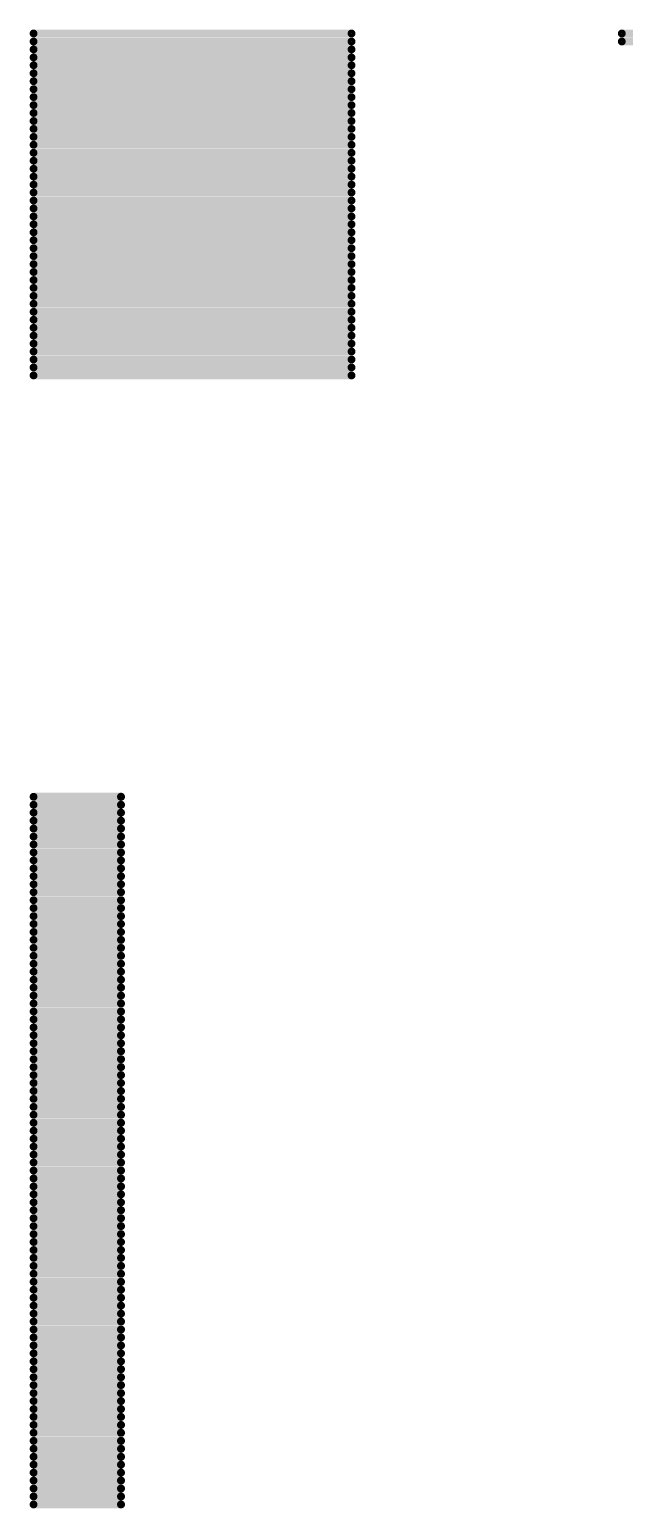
# Model space of a CAD drawing. Header units: millimetres. Extents: x 45 to 209, y 90 to 189.
# Drawn here: x 80.226 to 80.701, y 94.575 to 95.756 of the extents above; entities that cross this region are included whole.
import ezdxf

# ---------------------------------------------------------------- set-up
doc = ezdxf.new("R2010")
doc.units = ezdxf.units.MM
doc.layers.add('TopOverlay', color=2, linetype='Continuous')

# ---------------------------------------------------------------- blocks, each defined once
blk = doc.blocks.new('5394DE47_A0E8_4329_8464_7791B7C19310_62')
at = {"layer": 'TopOverlay', "const_width": 0.00635}
for points in [[(12.5491, 1.5973), (12.8031, 1.5973)], [(13.019, 1.5973), (13.3937, 1.5973)], [(12.5491, 1.5909), (12.8031, 1.5909)], [(12.5491, 1.5846), (12.8031, 1.5846)], [(13.019, 1.5909), (13.4127, 1.5909)], [(12.5491, 1.5782), (12.8031, 1.5782)], [(12.5491, 1.5719), (12.8031, 1.5719)], [(12.5491, 1.5655), (12.8031, 1.5655)], [(12.5491, 1.5592), (12.8031, 1.5592)], [(12.5491, 1.5528), (12.8031, 1.5528)], [(12.5491, 1.5465), (12.8031, 1.5465)], [(12.5491, 1.5401), (12.8031, 1.5401)], [(12.5491, 1.5338), (12.8031, 1.5338)], [(12.5491, 1.5274), (12.8031, 1.5274)], [(12.5491, 1.5211), (12.8031, 1.5211)], [(12.5491, 1.5147), (12.8031, 1.5147)], [(12.5491, 1.5084), (12.8031, 1.5084)], [(12.5491, 1.502), (12.8031, 1.502)], [(12.5491, 1.4957), (12.8031, 1.4957)], [(12.5491, 1.4893), (12.8031, 1.4893)], [(12.5491, 1.483), (12.8031, 1.483)], [(12.5491, 1.4766), (12.8031, 1.4766)], [(12.5491, 1.4703), (12.8031, 1.4703)], [(12.5491, 1.4639), (12.8031, 1.4639)], [(12.5491, 1.4576), (12.8031, 1.4576)], [(12.5491, 1.4512), (12.8031, 1.4512)], [(12.5491, 1.4449), (12.8031, 1.4449)], [(12.5491, 1.4385), (12.8031, 1.4385)], [(12.5491, 1.4322), (12.8031, 1.4322)], [(12.5491, 1.4258), (12.8031, 1.4258)], [(12.5491, 1.4195), (12.8031, 1.4195)], [(12.5491, 1.4131), (12.8031, 1.4131)], [(12.5491, 1.4068), (12.8031, 1.4068)], [(12.5491, 1.4004), (12.8031, 1.4004)], [(12.5491, 1.3941), (12.8031, 1.3941)], [(12.5491, 1.3877), (12.8031, 1.3877)], [(12.5491, 1.3814), (12.8031, 1.3814)], [(12.5491, 1.375), (12.8031, 1.375)], [(12.5491, 1.3687), (12.8031, 1.3687)], [(12.5491, 1.3623), (12.8031, 1.3623)], [(12.5491, 1.356), (12.8031, 1.356)], [(12.5491, 1.3496), (12.8031, 1.3496)], [(12.5491, 1.3433), (12.8031, 1.3433)], [(12.5491, 1.3369), (12.8031, 1.3369)], [(12.5491, 1.3306), (12.8031, 1.3306)], [(12.5491, 1.3242), (12.8031, 1.3242)], [(12.5491, 0.9877), (12.619, 0.9877)], [(12.5491, 0.9813), (12.619, 0.9813)], [(12.5491, 0.975), (12.619, 0.975)], [(12.5491, 0.9686), (12.619, 0.9686)], [(12.5491, 0.9623), (12.619, 0.9623)], [(12.5491, 0.9559), (12.619, 0.9559)], [(12.5491, 0.9496), (12.619, 0.9496)], [(12.5491, 0.9432), (12.619, 0.9432)], [(12.5491, 0.9369), (12.619, 0.9369)], [(12.5491, 0.9305), (12.619, 0.9305)], [(12.5491, 0.9242), (12.619, 0.9242)], [(12.5491, 0.9178), (12.619, 0.9178)], [(12.5491, 0.9115), (12.619, 0.9115)], [(12.5491, 0.9051), (12.619, 0.9051)], [(12.5491, 0.8988), (12.619, 0.8988)], [(12.5491, 0.8924), (12.619, 0.8924)], [(12.5491, 0.8861), (12.619, 0.8861)], [(12.5491, 0.8797), (12.619, 0.8797)], [(12.5491, 0.8734), (12.619, 0.8734)], [(12.5491, 0.867), (12.619, 0.867)], [(12.5491, 0.8607), (12.619, 0.8607)], [(12.5491, 0.8543), (12.619, 0.8543)], [(12.5491, 0.848), (12.619, 0.848)], [(12.5491, 0.8416), (12.619, 0.8416)], [(12.5491, 0.8353), (12.619, 0.8353)], [(12.5491, 0.8289), (12.619, 0.8289)], [(12.5491, 0.8226), (12.619, 0.8226)], [(12.5491, 0.8162), (12.619, 0.8162)], [(12.5491, 0.8099), (12.619, 0.8099)], [(12.5491, 0.8035), (12.619, 0.8035)], [(12.5491, 0.7972), (12.619, 0.7972)], [(12.5491, 0.7908), (12.619, 0.7908)], [(12.5491, 0.7845), (12.619, 0.7845)], [(12.5491, 0.7781), (12.619, 0.7781)], [(12.5491, 0.7718), (12.619, 0.7718)], [(12.5491, 0.7654), (12.619, 0.7654)], [(12.5491, 0.7591), (12.619, 0.7591)], [(12.5491, 0.7527), (12.619, 0.7527)], [(12.5491, 0.7464), (12.619, 0.7464)], [(12.5491, 0.74), (12.619, 0.74)], [(12.5491, 0.7337), (12.619, 0.7337)], [(12.5491, 0.7273), (12.619, 0.7273)], [(12.5491, 0.721), (12.619, 0.721)], [(12.5491, 0.7146), (12.619, 0.7146)], [(12.5491, 0.7083), (12.619, 0.7083)], [(12.5491, 0.7019), (12.619, 0.7019)], [(12.5491, 0.6956), (12.619, 0.6956)], [(12.5491, 0.6892), (12.619, 0.6892)], [(12.5491, 0.6829), (12.619, 0.6829)], [(12.5491, 0.6765), (12.619, 0.6765)], [(12.5491, 0.6702), (12.619, 0.6702)], [(12.5491, 0.6638), (12.619, 0.6638)], [(12.5491, 0.6575), (12.619, 0.6575)], [(12.5491, 0.6511), (12.619, 0.6511)], [(12.5491, 0.6448), (12.619, 0.6448)], [(12.5491, 0.6384), (12.619, 0.6384)], [(12.5491, 0.6321), (12.619, 0.6321)], [(12.5491, 0.6257), (12.619, 0.6257)], [(12.5491, 0.6194), (12.619, 0.6194)], [(12.5491, 0.613), (12.619, 0.613)], [(12.5491, 0.6067), (12.619, 0.6067)], [(12.5491, 0.6003), (12.619, 0.6003)], [(12.5491, 0.594), (12.619, 0.594)], [(12.5491, 0.5876), (12.619, 0.5876)], [(12.5491, 0.5813), (12.619, 0.5813)], [(12.5491, 0.5749), (12.619, 0.5749)], [(12.5491, 0.5686), (12.619, 0.5686)], [(12.5491, 0.5622), (12.619, 0.5622)], [(12.5491, 0.5559), (12.619, 0.5559)], [(12.5491, 0.5495), (12.619, 0.5495)], [(12.5491, 0.5432), (12.619, 0.5432)], [(12.5491, 0.5368), (12.619, 0.5368)], [(12.5491, 0.5305), (12.619, 0.5305)], [(12.5491, 0.5241), (12.619, 0.5241)], [(12.5491, 0.5178), (12.619, 0.5178)], [(12.5491, 0.5114), (12.619, 0.5114)], [(12.5491, 0.5051), (12.619, 0.5051)], [(12.5491, 0.4987), (12.619, 0.4987)], [(12.5491, 0.4924), (12.619, 0.4924)], [(12.5491, 0.486), (12.619, 0.486)], [(12.5491, 0.4797), (12.619, 0.4797)], [(12.5491, 0.4733), (12.619, 0.4733)], [(12.5491, 0.467), (12.619, 0.467)], [(12.5491, 0.4606), (12.619, 0.4606)], [(12.5491, 0.4543), (12.619, 0.4543)], [(12.5491, 0.4479), (12.619, 0.4479)], [(12.5491, 0.4416), (12.619, 0.4416)], [(12.5491, 0.4352), (12.619, 0.4352)], [(12.5491, 0.4289), (12.619, 0.4289)], [(12.5491, 0.4225), (12.619, 0.4225)]]:
    blk.add_lwpolyline(points, dxfattribs=at)
at = {"layer": 'TopOverlay', "const_width": 0.00317}
for points in [[(12.5476, 1.5973, 1), (12.5507, 1.5973, 1)], [(12.8016, 1.5973, 1), (12.8047, 1.5973, 1)], [(13.0175, 1.5973, 1), (13.0206, 1.5973, 1)], [(12.5476, 1.5909, 1), (12.5507, 1.5909, 1)], [(12.5476, 1.5846, 1), (12.5507, 1.5846, 1)], [(12.8016, 1.5909, 1), (12.8047, 1.5909, 1)], [(12.8016, 1.5846, 1), (12.8047, 1.5846, 1)], [(13.0175, 1.5909, 1), (13.0206, 1.5909, 1)], [(12.5476, 1.5782, 1), (12.5507, 1.5782, 1)], [(12.5476, 1.5719, 1), (12.5507, 1.5719, 1)], [(12.8016, 1.5782, 1), (12.8047, 1.5782, 1)], [(12.8016, 1.5719, 1), (12.8047, 1.5719, 1)], [(12.5476, 1.5655, 1), (12.5507, 1.5655, 1)], [(12.5476, 1.5592, 1), (12.5507, 1.5592, 1)], [(12.8016, 1.5655, 1), (12.8047, 1.5655, 1)], [(12.8016, 1.5592, 1), (12.8047, 1.5592, 1)], [(12.5476, 1.5528, 1), (12.5507, 1.5528, 1)], [(12.5476, 1.5465, 1), (12.5507, 1.5465, 1)], [(12.8016, 1.5528, 1), (12.8047, 1.5528, 1)], [(12.8016, 1.5465, 1), (12.8047, 1.5465, 1)], [(12.5476, 1.5401, 1), (12.5507, 1.5401, 1)], [(12.5476, 1.5338, 1), (12.5507, 1.5338, 1)], [(12.8016, 1.5401, 1), (12.8047, 1.5401, 1)], [(12.8016, 1.5338, 1), (12.8047, 1.5338, 1)], [(12.5476, 1.5274, 1), (12.5507, 1.5274, 1)], [(12.5476, 1.5211, 1), (12.5507, 1.5211, 1)], [(12.8016, 1.5274, 1), (12.8047, 1.5274, 1)], [(12.8016, 1.5211, 1), (12.8047, 1.5211, 1)], [(12.5476, 1.5147, 1), (12.5507, 1.5147, 1)], [(12.8016, 1.5147, 1), (12.8047, 1.5147, 1)], [(12.5476, 1.5084, 1), (12.5507, 1.5084, 1)], [(12.5476, 1.502, 1), (12.5507, 1.502, 1)], [(12.8016, 1.5084, 1), (12.8047, 1.5084, 1)], [(12.8016, 1.502, 1), (12.8047, 1.502, 1)], [(12.5476, 1.4957, 1), (12.5507, 1.4957, 1)], [(12.5476, 1.4893, 1), (12.5507, 1.4893, 1)], [(12.8016, 1.4957, 1), (12.8047, 1.4957, 1)], [(12.8016, 1.4893, 1), (12.8047, 1.4893, 1)], [(12.5476, 1.483, 1), (12.5507, 1.483, 1)], [(12.5476, 1.4766, 1), (12.5507, 1.4766, 1)], [(12.8016, 1.483, 1), (12.8047, 1.483, 1)], [(12.8016, 1.4766, 1), (12.8047, 1.4766, 1)], [(12.5476, 1.4703, 1), (12.5507, 1.4703, 1)], [(12.5476, 1.4639, 1), (12.5507, 1.4639, 1)], [(12.8016, 1.4703, 1), (12.8047, 1.4703, 1)], [(12.8016, 1.4639, 1), (12.8047, 1.4639, 1)], [(12.5476, 1.4576, 1), (12.5507, 1.4576, 1)], [(12.5476, 1.4512, 1), (12.5507, 1.4512, 1)], [(12.8016, 1.4576, 1), (12.8047, 1.4576, 1)], [(12.8016, 1.4512, 1), (12.8047, 1.4512, 1)], [(12.5476, 1.4449, 1), (12.5507, 1.4449, 1)], [(12.5476, 1.4385, 1), (12.5507, 1.4385, 1)], [(12.8016, 1.4449, 1), (12.8047, 1.4449, 1)], [(12.8016, 1.4385, 1), (12.8047, 1.4385, 1)], [(12.5476, 1.4322, 1), (12.5507, 1.4322, 1)], [(12.8016, 1.4322, 1), (12.8047, 1.4322, 1)], [(12.5476, 1.4258, 1), (12.5507, 1.4258, 1)], [(12.5476, 1.4195, 1), (12.5507, 1.4195, 1)], [(12.8016, 1.4258, 1), (12.8047, 1.4258, 1)], [(12.8016, 1.4195, 1), (12.8047, 1.4195, 1)], [(12.5476, 1.4131, 1), (12.5507, 1.4131, 1)], [(12.5476, 1.4068, 1), (12.5507, 1.4068, 1)], [(12.8016, 1.4131, 1), (12.8047, 1.4131, 1)], [(12.8016, 1.4068, 1), (12.8047, 1.4068, 1)], [(12.5476, 1.4004, 1), (12.5507, 1.4004, 1)], [(12.5476, 1.3941, 1), (12.5507, 1.3941, 1)], [(12.8016, 1.4004, 1), (12.8047, 1.4004, 1)], [(12.8016, 1.3941, 1), (12.8047, 1.3941, 1)], [(12.5476, 1.3877, 1), (12.5507, 1.3877, 1)], [(12.5476, 1.3814, 1), (12.5507, 1.3814, 1)], [(12.8016, 1.3877, 1), (12.8047, 1.3877, 1)], [(12.8016, 1.3814, 1), (12.8047, 1.3814, 1)], [(12.5476, 1.375, 1), (12.5507, 1.375, 1)], [(12.5476, 1.3687, 1), (12.5507, 1.3687, 1)], [(12.8016, 1.375, 1), (12.8047, 1.375, 1)], [(12.8016, 1.3687, 1), (12.8047, 1.3687, 1)], [(12.5476, 1.3623, 1), (12.5507, 1.3623, 1)], [(12.5476, 1.356, 1), (12.5507, 1.356, 1)], [(12.8016, 1.3623, 1), (12.8047, 1.3623, 1)], [(12.8016, 1.356, 1), (12.8047, 1.356, 1)], [(12.5476, 1.3496, 1), (12.5507, 1.3496, 1)], [(12.8016, 1.3496, 1), (12.8047, 1.3496, 1)], [(12.5476, 1.3433, 1), (12.5507, 1.3433, 1)], [(12.5476, 1.3369, 1), (12.5507, 1.3369, 1)], [(12.8016, 1.3433, 1), (12.8047, 1.3433, 1)], [(12.8016, 1.3369, 1), (12.8047, 1.3369, 1)], [(12.5476, 1.3306, 1), (12.5507, 1.3306, 1)], [(12.5476, 1.3242, 1), (12.5507, 1.3242, 1)], [(12.8016, 1.3306, 1), (12.8047, 1.3306, 1)], [(12.8016, 1.3242, 1), (12.8047, 1.3242, 1)], [(12.5476, 0.9877, 1), (12.5507, 0.9877, 1)], [(12.5476, 0.9813, 1), (12.5507, 0.9813, 1)], [(12.6174, 0.9877, 1), (12.6206, 0.9877, 1)], [(12.6174, 0.9813, 1), (12.6206, 0.9813, 1)], [(12.5476, 0.975, 1), (12.5507, 0.975, 1)], [(12.5476, 0.9686, 1), (12.5507, 0.9686, 1)], [(12.6174, 0.975, 1), (12.6206, 0.975, 1)], [(12.6174, 0.9686, 1), (12.6206, 0.9686, 1)], [(12.5476, 0.9623, 1), (12.5507, 0.9623, 1)], [(12.5476, 0.9559, 1), (12.5507, 0.9559, 1)], [(12.6174, 0.9623, 1), (12.6206, 0.9623, 1)], [(12.6174, 0.9559, 1), (12.6206, 0.9559, 1)], [(12.5476, 0.9496, 1), (12.5507, 0.9496, 1)], [(12.5476, 0.9432, 1), (12.5507, 0.9432, 1)], [(12.6174, 0.9496, 1), (12.6206, 0.9496, 1)], [(12.6174, 0.9432, 1), (12.6206, 0.9432, 1)], [(12.5476, 0.9369, 1), (12.5507, 0.9369, 1)], [(12.5476, 0.9305, 1), (12.5507, 0.9305, 1)], [(12.6174, 0.9369, 1), (12.6206, 0.9369, 1)], [(12.6174, 0.9305, 1), (12.6206, 0.9305, 1)], [(12.5476, 0.9242, 1), (12.5507, 0.9242, 1)], [(12.6174, 0.9242, 1), (12.6206, 0.9242, 1)], [(12.5476, 0.9178, 1), (12.5507, 0.9178, 1)], [(12.5476, 0.9115, 1), (12.5507, 0.9115, 1)], [(12.6174, 0.9178, 1), (12.6206, 0.9178, 1)], [(12.6174, 0.9115, 1), (12.6206, 0.9115, 1)], [(12.5476, 0.9051, 1), (12.5507, 0.9051, 1)], [(12.5476, 0.8988, 1), (12.5507, 0.8988, 1)], [(12.6174, 0.9051, 1), (12.6206, 0.9051, 1)], [(12.6174, 0.8988, 1), (12.6206, 0.8988, 1)], [(12.5476, 0.8924, 1), (12.5507, 0.8924, 1)], [(12.5476, 0.8861, 1), (12.5507, 0.8861, 1)], [(12.6174, 0.8924, 1), (12.6206, 0.8924, 1)], [(12.6174, 0.8861, 1), (12.6206, 0.8861, 1)], [(12.5476, 0.8797, 1), (12.5507, 0.8797, 1)], [(12.5476, 0.8734, 1), (12.5507, 0.8734, 1)], [(12.6174, 0.8797, 1), (12.6206, 0.8797, 1)], [(12.6174, 0.8734, 1), (12.6206, 0.8734, 1)], [(12.5476, 0.867, 1), (12.5507, 0.867, 1)], [(12.5476, 0.8607, 1), (12.5507, 0.8607, 1)], [(12.6174, 0.867, 1), (12.6206, 0.867, 1)], [(12.6174, 0.8607, 1), (12.6206, 0.8607, 1)], [(12.5476, 0.8543, 1), (12.5507, 0.8543, 1)], [(12.5476, 0.848, 1), (12.5507, 0.848, 1)], [(12.6174, 0.8543, 1), (12.6206, 0.8543, 1)], [(12.6174, 0.848, 1), (12.6206, 0.848, 1)], [(12.5476, 0.8416, 1), (12.5507, 0.8416, 1)], [(12.6174, 0.8416, 1), (12.6206, 0.8416, 1)], [(12.5476, 0.8353, 1), (12.5507, 0.8353, 1)], [(12.5476, 0.8289, 1), (12.5507, 0.8289, 1)], [(12.6174, 0.8353, 1), (12.6206, 0.8353, 1)], [(12.6174, 0.8289, 1), (12.6206, 0.8289, 1)], [(12.5476, 0.8226, 1), (12.5507, 0.8226, 1)], [(12.5476, 0.8162, 1), (12.5507, 0.8162, 1)], [(12.6174, 0.8226, 1), (12.6206, 0.8226, 1)], [(12.6174, 0.8162, 1), (12.6206, 0.8162, 1)], [(12.5476, 0.8099, 1), (12.5507, 0.8099, 1)], [(12.5476, 0.8035, 1), (12.5507, 0.8035, 1)], [(12.6174, 0.8099, 1), (12.6206, 0.8099, 1)], [(12.6174, 0.8035, 1), (12.6206, 0.8035, 1)], [(12.5476, 0.7972, 1), (12.5507, 0.7972, 1)], [(12.5476, 0.7908, 1), (12.5507, 0.7908, 1)], [(12.6174, 0.7972, 1), (12.6206, 0.7972, 1)], [(12.6174, 0.7908, 1), (12.6206, 0.7908, 1)], [(12.5476, 0.7845, 1), (12.5507, 0.7845, 1)], [(12.5476, 0.7781, 1), (12.5507, 0.7781, 1)], [(12.6174, 0.7845, 1), (12.6206, 0.7845, 1)], [(12.6174, 0.7781, 1), (12.6206, 0.7781, 1)], [(12.5476, 0.7718, 1), (12.5507, 0.7718, 1)], [(12.5476, 0.7654, 1), (12.5507, 0.7654, 1)], [(12.6174, 0.7718, 1), (12.6206, 0.7718, 1)], [(12.6174, 0.7654, 1), (12.6206, 0.7654, 1)], [(12.5476, 0.7591, 1), (12.5507, 0.7591, 1)], [(12.6174, 0.7591, 1), (12.6206, 0.7591, 1)], [(12.5476, 0.7527, 1), (12.5507, 0.7527, 1)], [(12.5476, 0.7464, 1), (12.5507, 0.7464, 1)], [(12.6174, 0.7527, 1), (12.6206, 0.7527, 1)], [(12.6174, 0.7464, 1), (12.6206, 0.7464, 1)], [(12.5476, 0.74, 1), (12.5507, 0.74, 1)], [(12.5476, 0.7337, 1), (12.5507, 0.7337, 1)], [(12.6174, 0.74, 1), (12.6206, 0.74, 1)], [(12.6174, 0.7337, 1), (12.6206, 0.7337, 1)], [(12.5476, 0.7273, 1), (12.5507, 0.7273, 1)], [(12.5476, 0.721, 1), (12.5507, 0.721, 1)], [(12.6174, 0.7273, 1), (12.6206, 0.7273, 1)], [(12.6174, 0.721, 1), (12.6206, 0.721, 1)], [(12.5476, 0.7146, 1), (12.5507, 0.7146, 1)], [(12.5476, 0.7083, 1), (12.5507, 0.7083, 1)], [(12.6174, 0.7146, 1), (12.6206, 0.7146, 1)], [(12.6174, 0.7083, 1), (12.6206, 0.7083, 1)], [(12.5476, 0.7019, 1), (12.5507, 0.7019, 1)], [(12.5476, 0.6956, 1), (12.5507, 0.6956, 1)], [(12.6174, 0.7019, 1), (12.6206, 0.7019, 1)], [(12.6174, 0.6956, 1), (12.6206, 0.6956, 1)], [(12.5476, 0.6892, 1), (12.5507, 0.6892, 1)], [(12.5476, 0.6829, 1), (12.5507, 0.6829, 1)], [(12.6174, 0.6892, 1), (12.6206, 0.6892, 1)], [(12.6174, 0.6829, 1), (12.6206, 0.6829, 1)], [(12.5476, 0.6765, 1), (12.5507, 0.6765, 1)], [(12.5476, 0.6702, 1), (12.5507, 0.6702, 1)], [(12.6174, 0.6765, 1), (12.6206, 0.6765, 1)], [(12.6174, 0.6702, 1), (12.6206, 0.6702, 1)], [(12.5476, 0.6638, 1), (12.5507, 0.6638, 1)], [(12.6174, 0.6638, 1), (12.6206, 0.6638, 1)], [(12.5476, 0.6575, 1), (12.5507, 0.6575, 1)], [(12.5476, 0.6511, 1), (12.5507, 0.6511, 1)], [(12.6174, 0.6575, 1), (12.6206, 0.6575, 1)], [(12.6174, 0.6511, 1), (12.6206, 0.6511, 1)], [(12.5476, 0.6448, 1), (12.5507, 0.6448, 1)], [(12.5476, 0.6384, 1), (12.5507, 0.6384, 1)], [(12.6174, 0.6448, 1), (12.6206, 0.6448, 1)], [(12.6174, 0.6384, 1), (12.6206, 0.6384, 1)], [(12.5476, 0.6321, 1), (12.5507, 0.6321, 1)], [(12.5476, 0.6257, 1), (12.5507, 0.6257, 1)], [(12.6174, 0.6321, 1), (12.6206, 0.6321, 1)], [(12.6174, 0.6257, 1), (12.6206, 0.6257, 1)], [(12.5476, 0.6194, 1), (12.5507, 0.6194, 1)], [(12.5476, 0.613, 1), (12.5507, 0.613, 1)], [(12.6174, 0.6194, 1), (12.6206, 0.6194, 1)], [(12.6174, 0.613, 1), (12.6206, 0.613, 1)], [(12.5476, 0.6067, 1), (12.5507, 0.6067, 1)], [(12.5476, 0.6003, 1), (12.5507, 0.6003, 1)], [(12.6174, 0.6067, 1), (12.6206, 0.6067, 1)], [(12.6174, 0.6003, 1), (12.6206, 0.6003, 1)], [(12.5476, 0.594, 1), (12.5507, 0.594, 1)], [(12.5476, 0.5876, 1), (12.5507, 0.5876, 1)], [(12.6174, 0.594, 1), (12.6206, 0.594, 1)], [(12.6174, 0.5876, 1), (12.6206, 0.5876, 1)], [(12.5476, 0.5813, 1), (12.5507, 0.5813, 1)], [(12.6174, 0.5813, 1), (12.6206, 0.5813, 1)], [(12.5476, 0.5749, 1), (12.5507, 0.5749, 1)], [(12.5476, 0.5686, 1), (12.5507, 0.5686, 1)], [(12.6174, 0.5749, 1), (12.6206, 0.5749, 1)], [(12.6174, 0.5686, 1), (12.6206, 0.5686, 1)], [(12.5476, 0.5622, 1), (12.5507, 0.5622, 1)], [(12.5476, 0.5559, 1), (12.5507, 0.5559, 1)], [(12.6174, 0.5622, 1), (12.6206, 0.5622, 1)], [(12.6174, 0.5559, 1), (12.6206, 0.5559, 1)], [(12.5476, 0.5495, 1), (12.5507, 0.5495, 1)], [(12.5476, 0.5432, 1), (12.5507, 0.5432, 1)], [(12.6174, 0.5495, 1), (12.6206, 0.5495, 1)], [(12.6174, 0.5432, 1), (12.6206, 0.5432, 1)], [(12.5476, 0.5368, 1), (12.5507, 0.5368, 1)], [(12.5476, 0.5305, 1), (12.5507, 0.5305, 1)], [(12.6174, 0.5368, 1), (12.6206, 0.5368, 1)], [(12.6174, 0.5305, 1), (12.6206, 0.5305, 1)], [(12.5476, 0.5241, 1), (12.5507, 0.5241, 1)], [(12.5476, 0.5178, 1), (12.5507, 0.5178, 1)], [(12.6174, 0.5241, 1), (12.6206, 0.5241, 1)], [(12.6174, 0.5178, 1), (12.6206, 0.5178, 1)], [(12.5476, 0.5114, 1), (12.5507, 0.5114, 1)], [(12.5476, 0.5051, 1), (12.5507, 0.5051, 1)], [(12.6174, 0.5114, 1), (12.6206, 0.5114, 1)], [(12.6174, 0.5051, 1), (12.6206, 0.5051, 1)], [(12.5476, 0.4987, 1), (12.5507, 0.4987, 1)], [(12.6174, 0.4987, 1), (12.6206, 0.4987, 1)], [(12.5476, 0.4924, 1), (12.5507, 0.4924, 1)], [(12.5476, 0.486, 1), (12.5507, 0.486, 1)], [(12.6174, 0.4924, 1), (12.6206, 0.4924, 1)], [(12.6174, 0.486, 1), (12.6206, 0.486, 1)], [(12.5476, 0.4797, 1), (12.5507, 0.4797, 1)], [(12.5476, 0.4733, 1), (12.5507, 0.4733, 1)], [(12.6174, 0.4797, 1), (12.6206, 0.4797, 1)], [(12.6174, 0.4733, 1), (12.6206, 0.4733, 1)], [(12.5476, 0.467, 1), (12.5507, 0.467, 1)], [(12.5476, 0.4606, 1), (12.5507, 0.4606, 1)], [(12.6174, 0.467, 1), (12.6206, 0.467, 1)], [(12.6174, 0.4606, 1), (12.6206, 0.4606, 1)], [(12.5476, 0.4543, 1), (12.5507, 0.4543, 1)], [(12.5476, 0.4479, 1), (12.5507, 0.4479, 1)], [(12.6174, 0.4543, 1), (12.6206, 0.4543, 1)], [(12.6174, 0.4479, 1), (12.6206, 0.4479, 1)], [(12.5476, 0.4416, 1), (12.5507, 0.4416, 1)], [(12.5476, 0.4352, 1), (12.5507, 0.4352, 1)], [(12.6174, 0.4416, 1), (12.6206, 0.4416, 1)], [(12.6174, 0.4352, 1), (12.6206, 0.4352, 1)], [(12.5476, 0.4289, 1), (12.5507, 0.4289, 1)], [(12.5476, 0.4225, 1), (12.5507, 0.4225, 1)], [(12.6174, 0.4289, 1), (12.6206, 0.4289, 1)], [(12.6174, 0.4225, 1), (12.6206, 0.4225, 1)]]:
    blk.add_lwpolyline(points, format="xyb", close=True, dxfattribs=at)

msp = doc.modelspace()

# ---------------------------------------------------------------- block references
at = {"rotation": 360}
msp.add_blockref('5394DE47_A0E8_4329_8464_7791B7C19310_62', (67.6797, 94.1556), dxfattribs=at)

doc.saveas('drawing.dxf')
